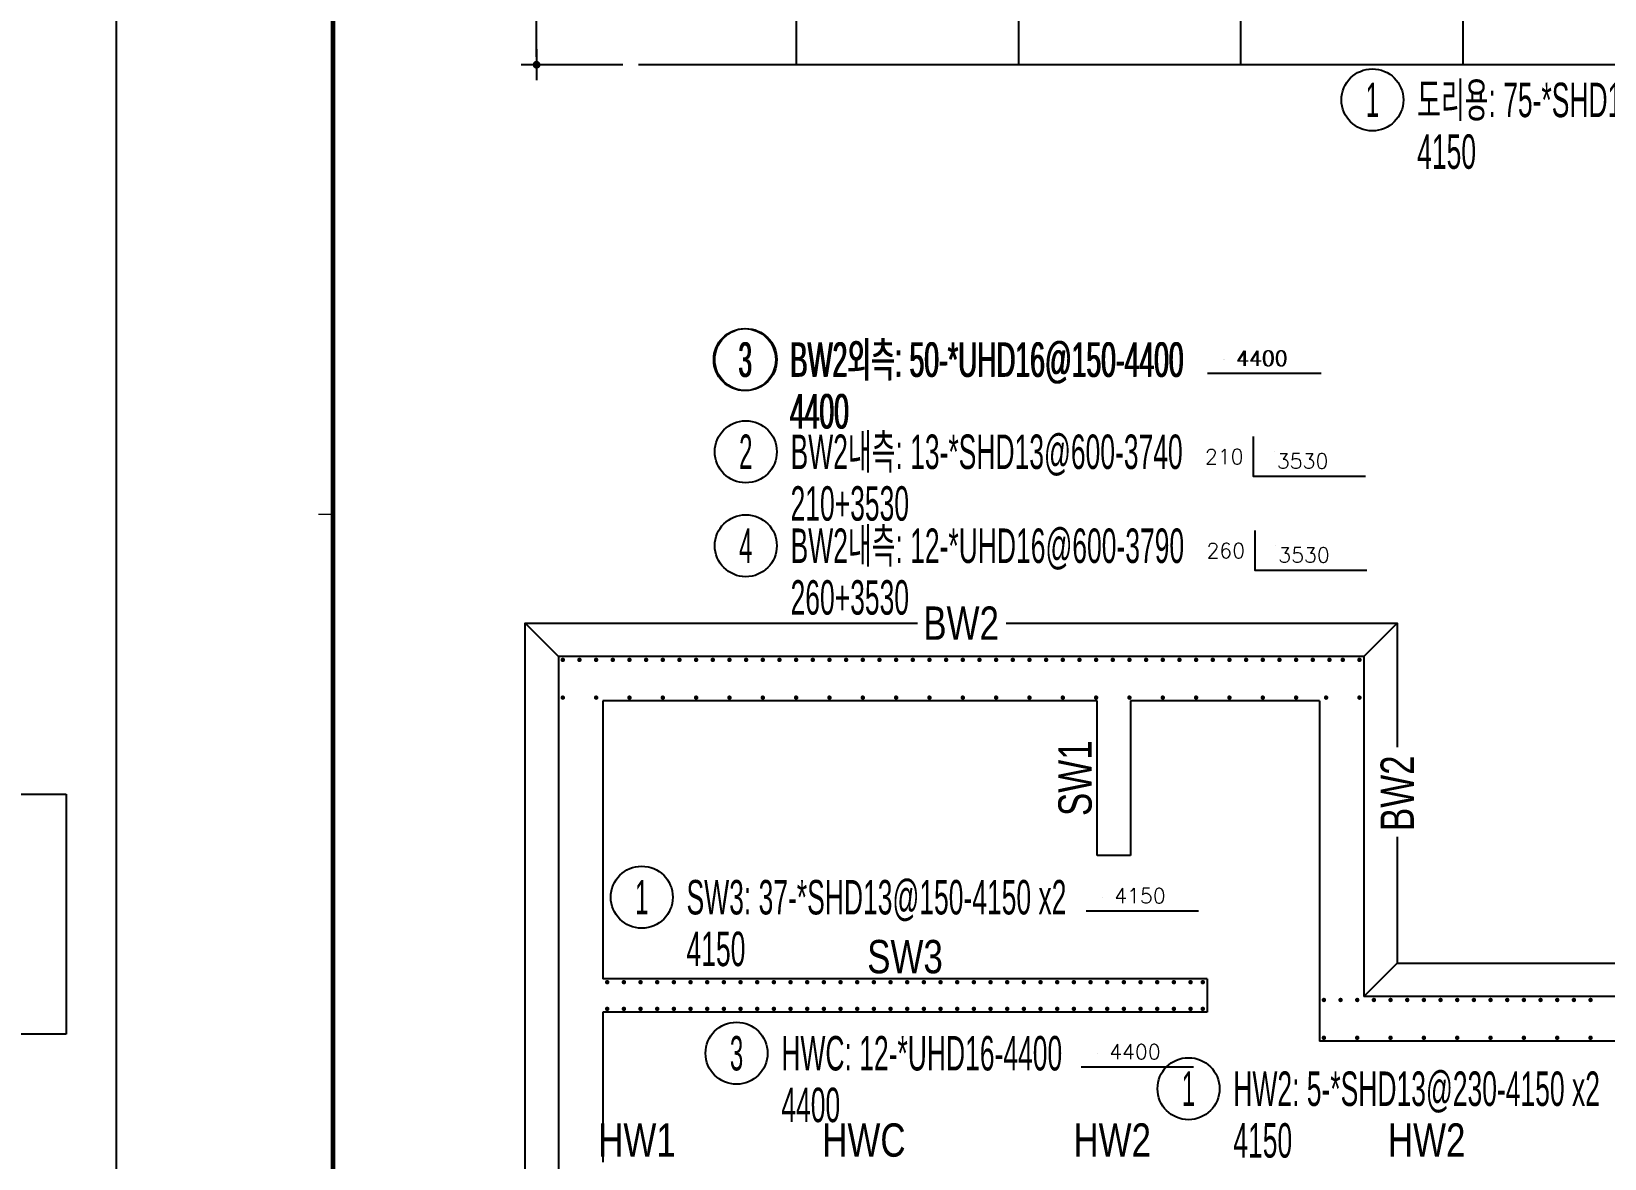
# Model space of a CAD drawing. Header units: millimetres. Extents: x 317501 to 2277231, y -321722 to 1186893.
# Drawn here: x 417655 to 431813, y -233319 to -223180 of the extents above; entities that cross this region are included whole.
import ezdxf
from ezdxf.enums import TextEntityAlignment as Align

# ---------------------------------------------------------------- set-up
doc = ezdxf.new("R2010")
doc.units = ezdxf.units.MM
doc.header["$LTSCALE"] = 57
doc.layers.get('Defpoints').update_dxf_attribs({"color": 145})
for name, color, linetype in [('00-DM', 7, 'Continuous'), ('COMM', 2, 'Continuous'), ('DIM', 7, 'Continuous'), ('LEADER', 7, 'Continuous'), ('NAME-W', 4, 'Continuous'), ('RP_TAG', 7, 'Continuous'), ('W1', 11, 'Continuous'), ('XREBAR', 1, 'Continuous'), ('XS-기초$0$기초연단', 3, 'Continuous'), ('XTAG', 7, 'Continuous')]:
    doc.layers.add(name, color=color, linetype=linetype)
doc.layers.add('FORM_고양장항A-1BL-S-성능$0$DEFPOINT', color=144, linetype='Continuous', plot=False)
doc.layers.add('벽부호', color=3, linetype='Continuous', lineweight=0)
doc.styles.add('APT-지하층평면$0$돋움', font='Dotum.ttf', dxfattribs={"width": 0.9, "bigfont": 'whgtxt.shx'})
doc.styles.add('RPWK1', font='arial.ttf', dxfattribs={"bigfont": 'whgtxt.shx'})
doc.styles.add('RPWK2', font='romans.shx', dxfattribs={"bigfont": 'whgtxt.shx'})
doc.styles.add('돋움', font='malgun.ttf')
doc.styles.add('돋음', font='Dotum.ttf')
doc.dimstyles.new('대치수-400', dxfattribs={"dimscale": 400, "dimtxt": 3, "dimasz": 1, "dimexe": 2, "dimexo": 2, "dimgap": 1, "dimtad": 1, "dimdec": 0, "dimdsep": 46, "dimtxsty": 'APT-지하층평면$0$돋움', "dimblk": 'APT-지하층평면$0$DOT', "dimcen": 0, "dimdle": 2, "dimclrd": 256, "dimclre": 256, "dimclrt": 3, "dimadec": 0, "dimazin": 2, "dimtfac": 1, "dimtdec": 0, "dimtix": 1, "dimtmove": 2, "dimatfit": 3, "dimldrblk": 'APT-지하층평면$0$DOT', "dimfxl": 0, "dimtvp": 1, "dimtolj": 1, "dimtzin": 0, "dimlwd": -1, "dimlwe": -1, "dimarcsym": 0})
picture_1 = doc.add_image_def('image1.jpg', size_in_pixel=(2126, 2126))

# ---------------------------------------------------------------- blocks, each defined once
blk = doc.blocks.new('FORM_고양장항A-1BL-S-성능')
at = {"layer": 'FORM_고양장항A-1BL-S-성능$0$DEFPOINT'}
blk.add_lwpolyline([(0, 594), (0, 0), (841, 0), (841, 594), (0, 594)], dxfattribs=at)
at = {"color": 7, "true_color": 0xffffff}
image = blk.add_image(picture_1, insert=(797.45, 194.73), size_in_units=(36, 36), dxfattribs=at)
image.dxf.flags = 7
blk = doc.blocks.new('dhs_sheet2e')
at = {"color": 7}
blk.add_line((2996.4, 29664.7), (2796.7, 29664.7), dxfattribs=at)
blk.add_lwpolyline([(84000, 0), (84000, 59329.4), (0, 59329.4), (0, 0)], close=True, dxfattribs=at)
at = {"color": 30, "const_width": 64.9}
blk.add_lwpolyline([(81003.6, 57331.7), (2996.4, 57331.7), (2996.4, 1997.6), (81003.6, 1997.6)], close=True, dxfattribs=at)
blk = doc.blocks.new('ASGARAE')
at = {"color": 255, "xscale": 0.75, "yscale": 0.75, "zscale": 0.75}
blk.add_blockref('dhs_sheet2e', (0, -44497), dxfattribs=at)
blk = doc.blocks.new('XDFHSDHSTHS')
at = {"layer": 'DIM', "color": 5}
for p, q in [((-21595, -5350), (-28845, -5350)), ((-28845, -5350), (-28845, -18825)), ((-21595, -5350), (-21595, -8410)), ((-23995, -5750), (-28445, -5750)), ((-28445, -5750), (-28445, -8250)), ((-23995, -7140), (-23995, -5750)), ((-21995, -5750), (-23695, -5750)), ((-23695, -5750), (-23695, -7140)), ((-21995, -5750), (-21995, -8810)), ((-23695, -7140), (-23995, -7140)), ((-23005, -8250), (-28445, -8250)), ((-23005, -8250), (-23005, -8550)), ((-9910, -8410), (-21595, -8410)), ((-23005, -8550), (-28445, -8550)), ((-28445, -8550), (-28445, -9900)), ((-9510, -8810), (-21995, -8810))]:
    blk.add_line(p, q, dxfattribs=at)
blk = doc.blocks.new('APT-지하층평면$0$DOT')
at = {"color": 0}
blk.add_line((-2, 0), (2, 0), dxfattribs=at)
at = {"color": 0, "linetype": 'ByBlock', "const_width": 0.5}
blk.add_lwpolyline([(-0.25, 0, 1), (0.25, 0, 1)], format="xyb", close=True, dxfattribs=at)
blk = doc.blocks.new('*D265')
at = {"layer": '00-DM', "transparency": 16777216}
for p, q in [((-819.4, 1900), (-1212.5, 1900)), ((-1142.5, 1195), (-1142.5, 1865)), ((-819.4, 1160), (-1212.5, 1160))]:
    blk.add_line(p, q, dxfattribs=at)
at = {"layer": 'Defpoints', "color": 0, "transparency": 16777216}
for p in [(-1142.5, 1900), (-749.4, 1900), (-749.4, 1160)]:
    blk.add_point(p, dxfattribs=at)
at = {"layer": '00-DM', "transparency": 16777216, "xscale": 35, "yscale": 35, "zscale": 35}
for p, rotation in [((-1142.5, 1900), 90), ((-1142.5, 1160), 270)]:
    blk.add_blockref('APT-지하층평면$0$DOT', p, dxfattribs=dict(at, rotation=rotation))
at = {"layer": '00-DM', "color": 3, "transparency": 16777216, "insert": (-1231.8, 1530), "char_height": 105, "attachment_point": 5, "rotation": 90, "style": '돋움'}
blk.add_mtext('\\A1;740', dxfattribs=at)
blk = doc.blocks.new('*D266')
at = {"layer": '00-DM', "transparency": 16777216}
for p, q in [((-1819.4, 1660), (-2212.5, 1660)), ((-2142.5, 1195), (-2142.5, 1625)), ((-1819.4, 1160), (-2212.5, 1160))]:
    blk.add_line(p, q, dxfattribs=at)
at = {"layer": 'Defpoints', "color": 0, "transparency": 16777216}
for p in [(-2142.5, 1660), (-1749.4, 1660), (-1749.4, 1160)]:
    blk.add_point(p, dxfattribs=at)
at = {"layer": '00-DM', "transparency": 16777216, "xscale": 35, "yscale": 35, "zscale": 35}
for p, rotation in [((-2142.5, 1660), 90), ((-2142.5, 1160), 270)]:
    blk.add_blockref('APT-지하층평면$0$DOT', p, dxfattribs=dict(at, rotation=rotation))
at = {"layer": '00-DM', "color": 3, "transparency": 16777216, "insert": (-2231.8, 1410), "char_height": 105, "attachment_point": 5, "rotation": 90, "style": '돋움'}
blk.add_mtext('\\A1;500', dxfattribs=at)
blk = doc.blocks.new('*D267')
at = {"layer": '00-DM', "transparency": 16777216}
for p, q in [((-2819.4, 1540), (-3212.5, 1540)), ((-3142.5, 1195), (-3142.5, 1505)), ((-2819.4, 1160), (-3212.5, 1160))]:
    blk.add_line(p, q, dxfattribs=at)
at = {"layer": 'Defpoints', "color": 0, "transparency": 16777216}
for p in [(-3142.5, 1540), (-2749.4, 1540), (-2749.4, 1160)]:
    blk.add_point(p, dxfattribs=at)
at = {"layer": '00-DM', "transparency": 16777216, "xscale": 35, "yscale": 35, "zscale": 35}
for p, rotation in [((-3142.5, 1540), 90), ((-3142.5, 1160), 270)]:
    blk.add_blockref('APT-지하층평면$0$DOT', p, dxfattribs=dict(at, rotation=rotation))
at = {"layer": '00-DM', "color": 3, "transparency": 16777216, "insert": (-3231.8, 1350), "char_height": 105, "attachment_point": 5, "rotation": 90, "style": '돋움'}
blk.add_mtext('\\A1;380', dxfattribs=at)
blk = doc.blocks.new('*D268')
at = {"layer": '00-DM', "transparency": 16777216}
for p, q in [((-3530.2, 1160), (-3989, 1160)), ((-3919, -2405), (-3919, 1125)), ((-3530.2, -2440), (-3989, -2440))]:
    blk.add_line(p, q, dxfattribs=at)
at = {"layer": 'Defpoints', "color": 0, "transparency": 16777216}
for p in [(-3919, 1160), (-3460.2, 1160), (-3460.2, -2440)]:
    blk.add_point(p, dxfattribs=at)
at = {"layer": '00-DM', "transparency": 16777216, "xscale": 35, "yscale": 35, "zscale": 35}
for p, rotation in [((-3919, 1160), 90), ((-3919, -2440), 270)]:
    blk.add_blockref('APT-지하층평면$0$DOT', p, dxfattribs=dict(at, rotation=rotation))
at = {"layer": '00-DM', "color": 3, "transparency": 16777216, "insert": (-4008.2, -640), "char_height": 105, "attachment_point": 5, "rotation": 90, "style": '돋움'}
blk.add_mtext('\\A1;3600', dxfattribs=at)
blk = doc.blocks.new('*D270')
at = {"layer": '00-DM', "transparency": 16777216}
for p, q in [((1180.6, 2570), (787.5, 2570)), ((857.5, 1195), (857.5, 2535)), ((1180.6, 1160), (787.5, 1160))]:
    blk.add_line(p, q, dxfattribs=at)
at = {"layer": 'Defpoints', "color": 0, "transparency": 16777216}
for p in [(857.5, 2570), (1250.6, 2570), (1250.6, 1160)]:
    blk.add_point(p, dxfattribs=at)
at = {"layer": '00-DM', "transparency": 16777216, "xscale": 35, "yscale": 35, "zscale": 35}
for p, rotation in [((857.5, 2570), 90), ((857.5, 1160), 270)]:
    blk.add_blockref('APT-지하층평면$0$DOT', p, dxfattribs=dict(at, rotation=rotation))
at = {"layer": '00-DM', "color": 3, "transparency": 16777216, "insert": (767.9, 1865), "char_height": 105, "attachment_point": 5, "rotation": 90, "style": '돋움'}
blk.add_mtext('\\A1;1410', dxfattribs=at)
blk = doc.blocks.new('*D269')
at = {"layer": '00-DM', "transparency": 16777216}
for p, q in [((180.6, 2230), (-212.5, 2230)), ((-142.5, 1195), (-142.5, 2195)), ((180.6, 1160), (-212.5, 1160))]:
    blk.add_line(p, q, dxfattribs=at)
at = {"layer": 'Defpoints', "color": 0, "transparency": 16777216}
for p in [(-142.5, 2230), (250.6, 2230), (250.6, 1160)]:
    blk.add_point(p, dxfattribs=at)
at = {"layer": '00-DM', "transparency": 16777216, "xscale": 35, "yscale": 35, "zscale": 35}
for p, rotation in [((-142.5, 2230), 90), ((-142.5, 1160), 270)]:
    blk.add_blockref('APT-지하층평면$0$DOT', p, dxfattribs=dict(at, rotation=rotation))
at = {"layer": '00-DM', "color": 3, "transparency": 16777216, "insert": (-232.1, 1695), "char_height": 105, "attachment_point": 5, "rotation": 90, "style": '돋움'}
blk.add_mtext('\\A1;1070', dxfattribs=at)
blk = doc.blocks.new('*U1511', base_point=(427791.0934, -232690.7498))
at = {"layer": 'RP_TAG', "color": 0, "linetype": 'Continuous', "ltscale": 100}
blk.add_circle((428069.0934, -232690.7498), 279, dxfattribs=at)
at = {"layer": 'RP_TAG', "color": 0, "linetype": 'Continuous', "ltscale": 100, "style": 'RPWK1', "width": 0.5}
blk.add_text('1', height=310, dxfattribs=at).set_placement((428069.0934, -232690.7498), align=Align.MIDDLE_CENTER)
at = {"layer": 'RP_TAG', "color": 0, "linetype": 'Continuous', "ltscale": 100, "style": 'RPWK1', "width": 0.55}
for s, p in [('HW2: 5-*SHD13@230-4150 x2', (428472.0934, -232690.7498)), ('4150', (428472.0934, -233155.7498))]:
    blk.add_text(s, height=310, dxfattribs=at).set_placement(p, align=Align.MIDDLE_LEFT)
blk = doc.blocks.new('*U1513', base_point=(422870.1397, -230968.0393))
at = {"layer": 'RP_TAG', "color": 0, "linetype": 'Continuous', "ltscale": 100}
blk.add_circle((423148.1397, -230968.0393), 279, dxfattribs=at)
at = {"layer": 'RP_TAG', "color": 0, "linetype": 'Continuous', "ltscale": 100, "style": 'RPWK1', "width": 0.5}
blk.add_text('1', height=310, dxfattribs=at).set_placement((423148.1397, -230968.0393), align=Align.MIDDLE_CENTER)
at = {"layer": 'RP_TAG', "color": 0, "linetype": 'Continuous', "ltscale": 100, "style": 'RPWK1', "width": 0.55}
for s, p in [('SW3: 37-*SHD13@150-4150 x2', (423551.1397, -230968.0393)), ('4150', (423551.1397, -231433.0393))]:
    blk.add_text(s, height=310, dxfattribs=at).set_placement(p, align=Align.MIDDLE_LEFT)
blk = doc.blocks.new('*U1537', base_point=(429445.992, -223795.2755))
at = {"layer": 'RP_TAG', "color": 0, "linetype": 'Continuous', "ltscale": 100}
blk.add_circle((429723.992, -223795.2755), 279, dxfattribs=at)
at = {"layer": 'RP_TAG', "color": 0, "linetype": 'Continuous', "ltscale": 100, "style": 'RPWK1', "width": 0.5}
blk.add_text('1', height=310, dxfattribs=at).set_placement((429723.992, -223795.2755), align=Align.MIDDLE_CENTER)
at = {"layer": 'RP_TAG', "color": 0, "linetype": 'Continuous', "ltscale": 100, "style": 'RPWK1', "width": 0.55}
for s, p in [('도리용: 75-*SHD13-4150', (430126.992, -223795.2755)), ('4150', (430126.992, -224260.2755))]:
    blk.add_text(s, height=310, dxfattribs=at).set_placement(p, align=Align.MIDDLE_LEFT)
blk = doc.blocks.new('*U1546', base_point=(423723.2468, -232371.4759))
at = {"layer": 'RP_TAG', "color": 0, "linetype": 'Continuous', "ltscale": 100}
blk.add_circle((424001.2468, -232371.4759), 279, dxfattribs=at)
at = {"layer": 'RP_TAG', "color": 0, "linetype": 'Continuous', "ltscale": 100, "style": 'RPWK1', "width": 0.5}
blk.add_text('3', height=310, dxfattribs=at).set_placement((424001.2468, -232371.4759), align=Align.MIDDLE_CENTER)
at = {"layer": 'RP_TAG', "color": 0, "linetype": 'Continuous', "ltscale": 100, "style": 'RPWK1', "width": 0.55}
for s, p in [('HWC: 12-*UHD16-4400', (424404.2468, -232371.4759)), ('4400', (424404.2468, -232836.4759))]:
    blk.add_text(s, height=310, dxfattribs=at).set_placement(p, align=Align.MIDDLE_LEFT)
blk = doc.blocks.new('*U1557', base_point=(423806.2887, -226131.4592))
at = {"layer": 'RP_TAG', "color": 0, "linetype": 'Continuous', "ltscale": 100}
blk.add_circle((424084.2887, -226131.4592), 279, dxfattribs=at)
at = {"layer": 'RP_TAG', "color": 0, "linetype": 'Continuous', "ltscale": 100, "style": 'RPWK1', "width": 0.55}
for s, p in [('BW2외측: 50-*UHD16@150-4400', (424487.2887, -226131.4592)), ('4400', (424487.2887, -226596.4592))]:
    blk.add_text(s, height=310, dxfattribs=at).set_placement(p, align=Align.MIDDLE_LEFT)
at = {"layer": 'RP_TAG', "color": 0, "linetype": 'Continuous', "ltscale": 100, "style": 'RPWK1', "width": 0.5}
blk.add_text('3', height=310, dxfattribs=at).set_placement((424084.2887, -226131.4592), align=Align.MIDDLE_CENTER)
blk = doc.blocks.new('*U1559', base_point=(423796.4099, -226131.6692))
at = {"layer": 'RP_TAG', "color": 0, "linetype": 'Continuous', "ltscale": 100}
blk.add_circle((424074.4099, -226131.6692), 279, dxfattribs=at)
at = {"layer": 'RP_TAG', "color": 0, "linetype": 'Continuous', "ltscale": 100, "style": 'RPWK1', "width": 0.55}
for s, p in [('BW2외측: 50-*UHD16@150-4400', (424477.4099, -226131.6692)), ('4400', (424477.4099, -226596.6692))]:
    blk.add_text(s, height=310, dxfattribs=at).set_placement(p, align=Align.MIDDLE_LEFT)
at = {"layer": 'RP_TAG', "color": 0, "linetype": 'Continuous', "ltscale": 100, "style": 'RPWK1', "width": 0.5}
blk.add_text('3', height=310, dxfattribs=at).set_placement((424074.4099, -226131.6692), align=Align.MIDDLE_CENTER)
blk = doc.blocks.new('*U1572', base_point=(423806.2887, -227805.9365))
at = {"layer": 'RP_TAG', "color": 0, "linetype": 'Continuous', "ltscale": 100}
blk.add_circle((424084.2887, -227805.9365), 279, dxfattribs=at)
at = {"layer": 'RP_TAG', "color": 0, "linetype": 'Continuous', "ltscale": 100, "style": 'RPWK1', "width": 0.5}
blk.add_text('4', height=310, dxfattribs=at).set_placement((424084.2887, -227805.9365), align=Align.MIDDLE_CENTER)
at = {"layer": 'RP_TAG', "color": 0, "linetype": 'Continuous', "ltscale": 100, "style": 'RPWK1', "width": 0.55}
for s, p in [('BW2내측: 12-*UHD16@600-3790', (424487.2887, -227805.9365)), ('260+3530', (424487.2887, -228270.9365))]:
    blk.add_text(s, height=310, dxfattribs=at).set_placement(p, align=Align.MIDDLE_LEFT)
blk = doc.blocks.new('*U1575', base_point=(423806.2887, -226960.6336))
at = {"layer": 'RP_TAG', "color": 0, "linetype": 'Continuous', "ltscale": 100}
blk.add_circle((424084.2887, -226960.6336), 279, dxfattribs=at)
at = {"layer": 'RP_TAG', "color": 0, "linetype": 'Continuous', "ltscale": 100, "style": 'RPWK1', "width": 0.5}
blk.add_text('2', height=310, dxfattribs=at).set_placement((424084.2887, -226960.6336), align=Align.MIDDLE_CENTER)
at = {"layer": 'RP_TAG', "color": 0, "linetype": 'Continuous', "ltscale": 100, "style": 'RPWK1', "width": 0.55}
for s, p in [('BW2내측: 13-*SHD13@600-3740', (424487.2887, -226960.6336)), ('210+3530', (424487.2887, -227425.6336))]:
    blk.add_text(s, height=310, dxfattribs=at).set_placement(p, align=Align.MIDDLE_LEFT)
blk = doc.blocks.new('adabtbst')
at = {"layer": 'COMM', "color": 6}
for points in [[(1250.6, -2440), (1250.6, 2570)], [(250.6, -2440), (250.6, 2230)], [(-749.4, -2440), (-749.4, 1900)], [(-1749.4, -2440), (-1749.4, 1660)], [(-2749.4, -2440), (-2749.4, 1540)]]:
    blk.add_lwpolyline(points, dxfattribs=at)
at = {"layer": 'W1', "color": 5}
for p, q in [((1532.4, 1160), (-3460.2, 1160)), ((1532.4, -2440), (-3460.2, -2440))]:
    blk.add_line(p, q, dxfattribs=at)
at = {"layer": 'NAME-W', "style": '돋음'}
for s, p in [('D22', (1244.2, 2858)), ('D19', (244.2, 2518)), ('D10', (-2790.1, 2188)), ('D13', (-1783.9, 2188)), ('D16', (-755.8, 2188))]:
    blk.add_text(s, height=150, dxfattribs=at).set_placement(p, align=Align.MIDDLE)
for s, p in [('4050', (-2659, 687.7)), ('4150', (-1666.8, 673.8)), ('4400', (-671.4, 686.9)), ('4700', (328.6, 686.9)), ('5050', (1328.6, 686.9))]:
    blk.add_text(s, height=100, rotation=90, dxfattribs=at).set_placement(p, align=Align.MIDDLE)
at = {"layer": '00-DM'}
for base, p1, p2, picture, middle in [((857.5, 2570), (1250.6, 1160), (1250.6, 2570), '*D270', (767.9, 1865)), ((-142.5, 2230), (250.6, 1160), (250.6, 2230), '*D269', (-232.1, 1695)), ((-1142.5, 1900), (-749.4, 1160), (-749.4, 1900), '*D265', (-1231.8, 1530)), ((-2142.5, 1660), (-1749.4, 1160), (-1749.4, 1660), '*D266', (-2231.8, 1410)), ((-3142.5, 1540), (-2749.4, 1160), (-2749.4, 1540), '*D267', (-3231.8, 1350)), ((-3919, 1160), (-3460.2, -2440), (-3460.2, 1160), '*D268', (-4008.2, -640))]:
    dim = blk.add_linear_dim(base=base, p1=p1, p2=p2, angle=90, dimstyle='대치수-400', override={"dimscale": 35, "dimtxsty": '돋움', "dimtmove": 0}, dxfattribs=at)
    dim.commit()
    dim.dimension.update_dxf_attribs({"geometry": picture, "text_midpoint": middle})

msp = doc.modelspace()

# ---------------------------------------------------------------- linework, layer by layer
at = {"layer": 'LEADER'}
for p, q in [((422097.4, -228502.5), (422397.4, -228802.5)), ((429947.4, -228502.5), (429647.4, -228802.5)), ((429947.4, -231562.5), (429647.4, -231862.5))]:
    msp.add_line(p, q, dxfattribs=at)
for points in [[(422097.4, -235060.6), (422097.4, -228502.5), (425628.9, -228502.5)], [(426426.8, -228502.5), (429947.4, -228502.5), (429947.4, -229618.6)], [(429947.4, -230425), (429947.4, -231562.5), (435096, -231562.5)]]:
    msp.add_lwpolyline(points, dxfattribs=at)
at = {"layer": 'RP_TAG', "color": 250, "linetype": 'Continuous', "ltscale": 100}
for p, q in [((428387, -226131.7), (428387, -226131.7)), ((428396.8, -226131.5), (428396.9, -226131.5)), ((428839.4, -226960.6), (428839.4, -226960.6)), ((428852.5, -227805.9), (428852.6, -227805.9)), ((427294.5, -230968), (427294.5, -230968)), ((427249.3, -232371.5), (427249.3, -232371.5))]:
    msp.add_line(p, q, dxfattribs=at)
at = {"layer": 'RP_TAG', "color": 1, "linetype": 'Continuous', "ltscale": 100}
for points in [[(428241.3, -226254.3), (429251.6, -226254.3)], [(428251.1, -226254), (429261.4, -226254)], [(428652, -226823.2), (428652, -227181), (429662.1, -227181)], [(428665.2, -227668.5), (428665.2, -228026.3), (429675.3, -228026.3)], [(427148.8, -231090.6), (428159.1, -231090.6)], [(427103.6, -232494.1), (428113.9, -232494.1)]]:
    msp.add_lwpolyline(points, dxfattribs=at)
at = {"layer": 'XREBAR', "color": 171, "linetype": 'Continuous', "ltscale": 4.34584e-311, "const_width": 20}
for points in [[(422427.4, -228832.5, -1), (422447.4, -228832.5, -1), (422427.4, -228832.5)], [(422577.4, -228832.5, -1), (422597.4, -228832.5, -1), (422577.4, -228832.5)], [(422727.4, -228832.5, -1), (422747.4, -228832.5, -1), (422727.4, -228832.5)], [(422877.4, -228832.5, -1), (422897.4, -228832.5, -1), (422877.4, -228832.5)], [(423027.4, -228832.5, -1), (423047.4, -228832.5, -1), (423027.4, -228832.5)], [(423177.4, -228832.5, -1), (423197.4, -228832.5, -1), (423177.4, -228832.5)], [(423327.4, -228832.5, -1), (423347.4, -228832.5, -1), (423327.4, -228832.5)], [(423477.4, -228832.5, -1), (423497.4, -228832.5, -1), (423477.4, -228832.5)], [(423627.4, -228832.5, -1), (423647.4, -228832.5, -1), (423627.4, -228832.5)], [(423777.4, -228832.5, -1), (423797.4, -228832.5, -1), (423777.4, -228832.5)], [(423927.4, -228832.5, -1), (423947.4, -228832.5, -1), (423927.4, -228832.5)], [(424077.4, -228832.5, -1), (424097.4, -228832.5, -1), (424077.4, -228832.5)], [(424227.4, -228832.5, -1), (424247.4, -228832.5, -1), (424227.4, -228832.5)], [(424377.4, -228832.5, -1), (424397.4, -228832.5, -1), (424377.4, -228832.5)], [(424527.4, -228832.5, -1), (424547.4, -228832.5, -1), (424527.4, -228832.5)], [(424677.4, -228832.5, -1), (424697.4, -228832.5, -1), (424677.4, -228832.5)], [(424827.4, -228832.5, -1), (424847.4, -228832.5, -1), (424827.4, -228832.5)], [(424977.4, -228832.5, -1), (424997.4, -228832.5, -1), (424977.4, -228832.5)], [(425127.4, -228832.5, -1), (425147.4, -228832.5, -1), (425127.4, -228832.5)], [(425277.4, -228832.5, -1), (425297.4, -228832.5, -1), (425277.4, -228832.5)], [(425427.4, -228832.5, -1), (425447.4, -228832.5, -1), (425427.4, -228832.5)], [(425577.4, -228832.5, -1), (425597.4, -228832.5, -1), (425577.4, -228832.5)], [(425727.4, -228832.5, -1), (425747.4, -228832.5, -1), (425727.4, -228832.5)], [(425877.4, -228832.5, -1), (425897.4, -228832.5, -1), (425877.4, -228832.5)], [(426027.4, -228832.5, -1), (426047.4, -228832.5, -1), (426027.4, -228832.5)], [(426177.4, -228832.5, -1), (426197.4, -228832.5, -1), (426177.4, -228832.5)], [(426327.4, -228832.5, -1), (426347.4, -228832.5, -1), (426327.4, -228832.5)], [(426477.4, -228832.5, -1), (426497.4, -228832.5, -1), (426477.4, -228832.5)], [(426627.4, -228832.5, -1), (426647.4, -228832.5, -1), (426627.4, -228832.5)], [(426777.4, -228832.5, -1), (426797.4, -228832.5, -1), (426777.4, -228832.5)], [(426927.4, -228832.5, -1), (426947.4, -228832.5, -1), (426927.4, -228832.5)], [(427077.4, -228832.5, -1), (427097.4, -228832.5, -1), (427077.4, -228832.5)], [(427227.4, -228832.5, -1), (427247.4, -228832.5, -1), (427227.4, -228832.5)], [(427377.4, -228832.5, -1), (427397.4, -228832.5, -1), (427377.4, -228832.5)], [(427527.4, -228832.5, -1), (427547.4, -228832.5, -1), (427527.4, -228832.5)], [(427677.4, -228832.5, -1), (427697.4, -228832.5, -1), (427677.4, -228832.5)], [(427827.4, -228832.5, -1), (427847.4, -228832.5, -1), (427827.4, -228832.5)], [(427977.4, -228832.5, -1), (427997.4, -228832.5, -1), (427977.4, -228832.5)], [(428127.4, -228832.5, -1), (428147.4, -228832.5, -1), (428127.4, -228832.5)], [(428277.4, -228832.5, -1), (428297.4, -228832.5, -1), (428277.4, -228832.5)], [(428427.4, -228832.5, -1), (428447.4, -228832.5, -1), (428427.4, -228832.5)], [(428577.4, -228832.5, -1), (428597.4, -228832.5, -1), (428577.4, -228832.5)], [(428727.4, -228832.5, -1), (428747.4, -228832.5, -1), (428727.4, -228832.5)], [(428877.4, -228832.5, -1), (428897.4, -228832.5, -1), (428877.4, -228832.5)], [(429027.4, -228832.5, -1), (429047.4, -228832.5, -1), (429027.4, -228832.5)], [(429177.4, -228832.5, -1), (429197.4, -228832.5, -1), (429177.4, -228832.5)], [(429327.4, -228832.5, -1), (429347.4, -228832.5, -1), (429327.4, -228832.5)], [(429447.4, -228832.5, -1), (429467.4, -228832.5, -1), (429447.4, -228832.5)], [(429597.4, -228832.5, -1), (429617.4, -228832.5, -1), (429597.4, -228832.5)], [(422727.4, -229172.5, -1), (422747.4, -229172.5, -1), (422727.4, -229172.5)], [(423327.4, -229172.5, -1), (423347.4, -229172.5, -1), (423327.4, -229172.5)], [(423927.4, -229172.5, -1), (423947.4, -229172.5, -1), (423927.4, -229172.5)], [(424527.4, -229172.5, -1), (424547.4, -229172.5, -1), (424527.4, -229172.5)], [(425127.4, -229172.5, -1), (425147.4, -229172.5, -1), (425127.4, -229172.5)], [(425727.4, -229172.5, -1), (425747.4, -229172.5, -1), (425727.4, -229172.5)], [(426327.4, -229172.5, -1), (426347.4, -229172.5, -1), (426327.4, -229172.5)], [(426927.4, -229172.5, -1), (426947.4, -229172.5, -1), (426927.4, -229172.5)], [(427527.4, -229172.5, -1), (427547.4, -229172.5, -1), (427527.4, -229172.5)], [(428127.4, -229172.5, -1), (428147.4, -229172.5, -1), (428127.4, -229172.5)], [(428727.4, -229172.5, -1), (428747.4, -229172.5, -1), (428727.4, -229172.5)], [(429297.4, -229172.5, -1), (429317.4, -229172.5, -1), (429297.4, -229172.5)]]:
    msp.add_lwpolyline(points, format="xyb", dxfattribs=at)
at = {"layer": 'XREBAR', "color": 11, "linetype": 'Continuous', "ltscale": 4.34584e-311, "const_width": 20}
for points in [[(422427.4, -229172.5, -1), (422447.4, -229172.5, -1), (422427.4, -229172.5)], [(423027.4, -229172.5, -1), (423047.4, -229172.5, -1), (423027.4, -229172.5)], [(423627.4, -229172.5, -1), (423647.4, -229172.5, -1), (423627.4, -229172.5)], [(424227.4, -229172.5, -1), (424247.4, -229172.5, -1), (424227.4, -229172.5)], [(424827.4, -229172.5, -1), (424847.4, -229172.5, -1), (424827.4, -229172.5)], [(425427.4, -229172.5, -1), (425447.4, -229172.5, -1), (425427.4, -229172.5)], [(426027.4, -229172.5, -1), (426047.4, -229172.5, -1), (426027.4, -229172.5)], [(426627.4, -229172.5, -1), (426647.4, -229172.5, -1), (426627.4, -229172.5)], [(427227.4, -229172.5, -1), (427247.4, -229172.5, -1), (427227.4, -229172.5)], [(427827.4, -229172.5, -1), (427847.4, -229172.5, -1), (427827.4, -229172.5)], [(428427.4, -229172.5, -1), (428447.4, -229172.5, -1), (428427.4, -229172.5)], [(429027.4, -229172.5, -1), (429047.4, -229172.5, -1), (429027.4, -229172.5)], [(429597.4, -229172.5, -1), (429617.4, -229172.5, -1), (429597.4, -229172.5)]]:
    msp.add_lwpolyline(points, format="xyb", dxfattribs=at)
at = {"layer": 'XREBAR', "color": 11, "linetype": 'Continuous', "ltscale": 2.33129e-317, "const_width": 20}
for points in [[(422827.4, -231732.5, -1), (422847.4, -231732.5, -1), (422827.4, -231732.5)], [(422977.4, -231732.5, -1), (422997.4, -231732.5, -1), (422977.4, -231732.5)], [(423127.4, -231732.5, -1), (423147.4, -231732.5, -1), (423127.4, -231732.5)], [(423277.4, -231732.5, -1), (423297.4, -231732.5, -1), (423277.4, -231732.5)], [(423427.4, -231732.5, -1), (423447.4, -231732.5, -1), (423427.4, -231732.5)], [(423577.4, -231732.5, -1), (423597.4, -231732.5, -1), (423577.4, -231732.5)], [(423727.4, -231732.5, -1), (423747.4, -231732.5, -1), (423727.4, -231732.5)], [(423877.4, -231732.5, -1), (423897.4, -231732.5, -1), (423877.4, -231732.5)], [(424027.4, -231732.5, -1), (424047.4, -231732.5, -1), (424027.4, -231732.5)], [(424177.4, -231732.5, -1), (424197.4, -231732.5, -1), (424177.4, -231732.5)], [(424327.4, -231732.5, -1), (424347.4, -231732.5, -1), (424327.4, -231732.5)], [(424477.4, -231732.5, -1), (424497.4, -231732.5, -1), (424477.4, -231732.5)], [(424627.4, -231732.5, -1), (424647.4, -231732.5, -1), (424627.4, -231732.5)], [(424777.4, -231732.5, -1), (424797.4, -231732.5, -1), (424777.4, -231732.5)], [(424927.4, -231732.5, -1), (424947.4, -231732.5, -1), (424927.4, -231732.5)], [(425077.4, -231732.5, -1), (425097.4, -231732.5, -1), (425077.4, -231732.5)], [(425227.4, -231732.5, -1), (425247.4, -231732.5, -1), (425227.4, -231732.5)], [(425377.4, -231732.5, -1), (425397.4, -231732.5, -1), (425377.4, -231732.5)], [(425527.4, -231732.5, -1), (425547.4, -231732.5, -1), (425527.4, -231732.5)], [(425677.4, -231732.5, -1), (425697.4, -231732.5, -1), (425677.4, -231732.5)], [(425827.4, -231732.5, -1), (425847.4, -231732.5, -1), (425827.4, -231732.5)], [(425977.4, -231732.5, -1), (425997.4, -231732.5, -1), (425977.4, -231732.5)], [(426127.4, -231732.5, -1), (426147.4, -231732.5, -1), (426127.4, -231732.5)], [(426277.4, -231732.5, -1), (426297.4, -231732.5, -1), (426277.4, -231732.5)], [(426427.4, -231732.5, -1), (426447.4, -231732.5, -1), (426427.4, -231732.5)], [(426577.4, -231732.5, -1), (426597.4, -231732.5, -1), (426577.4, -231732.5)], [(426727.4, -231732.5, -1), (426747.4, -231732.5, -1), (426727.4, -231732.5)], [(426877.4, -231732.5, -1), (426897.4, -231732.5, -1), (426877.4, -231732.5)], [(427027.4, -231732.5, -1), (427047.4, -231732.5, -1), (427027.4, -231732.5)], [(427177.4, -231732.5, -1), (427197.4, -231732.5, -1), (427177.4, -231732.5)], [(427327.4, -231732.5, -1), (427347.4, -231732.5, -1), (427327.4, -231732.5)], [(427477.4, -231732.5, -1), (427497.4, -231732.5, -1), (427477.4, -231732.5)], [(427627.4, -231732.5, -1), (427647.4, -231732.5, -1), (427627.4, -231732.5)], [(427777.4, -231732.5, -1), (427797.4, -231732.5, -1), (427777.4, -231732.5)], [(427927.4, -231732.5, -1), (427947.4, -231732.5, -1), (427927.4, -231732.5)], [(428077.4, -231732.5, -1), (428097.4, -231732.5, -1), (428077.4, -231732.5)], [(428187.4, -231732.5, -1), (428207.4, -231732.5, -1), (428187.4, -231732.5)], [(422827.4, -231972.5, -1), (422847.4, -231972.5, -1), (422827.4, -231972.5)], [(422977.4, -231972.5, -1), (422997.4, -231972.5, -1), (422977.4, -231972.5)], [(423127.4, -231972.5, -1), (423147.4, -231972.5, -1), (423127.4, -231972.5)], [(423277.4, -231972.5, -1), (423297.4, -231972.5, -1), (423277.4, -231972.5)], [(423427.4, -231972.5, -1), (423447.4, -231972.5, -1), (423427.4, -231972.5)], [(423577.4, -231972.5, -1), (423597.4, -231972.5, -1), (423577.4, -231972.5)], [(423727.4, -231972.5, -1), (423747.4, -231972.5, -1), (423727.4, -231972.5)], [(423877.4, -231972.5, -1), (423897.4, -231972.5, -1), (423877.4, -231972.5)], [(424027.4, -231972.5, -1), (424047.4, -231972.5, -1), (424027.4, -231972.5)], [(424177.4, -231972.5, -1), (424197.4, -231972.5, -1), (424177.4, -231972.5)], [(424327.4, -231972.5, -1), (424347.4, -231972.5, -1), (424327.4, -231972.5)], [(424477.4, -231972.5, -1), (424497.4, -231972.5, -1), (424477.4, -231972.5)], [(424627.4, -231972.5, -1), (424647.4, -231972.5, -1), (424627.4, -231972.5)], [(424777.4, -231972.5, -1), (424797.4, -231972.5, -1), (424777.4, -231972.5)], [(424927.4, -231972.5, -1), (424947.4, -231972.5, -1), (424927.4, -231972.5)], [(425077.4, -231972.5, -1), (425097.4, -231972.5, -1), (425077.4, -231972.5)], [(425227.4, -231972.5, -1), (425247.4, -231972.5, -1), (425227.4, -231972.5)], [(425377.4, -231972.5, -1), (425397.4, -231972.5, -1), (425377.4, -231972.5)], [(425527.4, -231972.5, -1), (425547.4, -231972.5, -1), (425527.4, -231972.5)], [(425677.4, -231972.5, -1), (425697.4, -231972.5, -1), (425677.4, -231972.5)], [(425827.4, -231972.5, -1), (425847.4, -231972.5, -1), (425827.4, -231972.5)], [(425977.4, -231972.5, -1), (425997.4, -231972.5, -1), (425977.4, -231972.5)], [(426127.4, -231972.5, -1), (426147.4, -231972.5, -1), (426127.4, -231972.5)], [(426277.4, -231972.5, -1), (426297.4, -231972.5, -1), (426277.4, -231972.5)], [(426427.4, -231972.5, -1), (426447.4, -231972.5, -1), (426427.4, -231972.5)], [(426577.4, -231972.5, -1), (426597.4, -231972.5, -1), (426577.4, -231972.5)], [(426727.4, -231972.5, -1), (426747.4, -231972.5, -1), (426727.4, -231972.5)], [(426877.4, -231972.5, -1), (426897.4, -231972.5, -1), (426877.4, -231972.5)], [(427027.4, -231972.5, -1), (427047.4, -231972.5, -1), (427027.4, -231972.5)], [(427177.4, -231972.5, -1), (427197.4, -231972.5, -1), (427177.4, -231972.5)], [(427327.4, -231972.5, -1), (427347.4, -231972.5, -1), (427327.4, -231972.5)], [(427477.4, -231972.5, -1), (427497.4, -231972.5, -1), (427477.4, -231972.5)], [(427627.4, -231972.5, -1), (427647.4, -231972.5, -1), (427627.4, -231972.5)], [(427777.4, -231972.5, -1), (427797.4, -231972.5, -1), (427777.4, -231972.5)], [(427927.4, -231972.5, -1), (427947.4, -231972.5, -1), (427927.4, -231972.5)], [(428077.4, -231972.5, -1), (428097.4, -231972.5, -1), (428077.4, -231972.5)], [(428187.4, -231972.5, -1), (428207.4, -231972.5, -1), (428187.4, -231972.5)]]:
    msp.add_lwpolyline(points, format="xyb", dxfattribs=at)
at = {"layer": 'XREBAR', "color": 171, "linetype": 'Continuous', "ltscale": 2.33129e-317, "const_width": 20}
for points in [[(429277.4, -231892.5, -1), (429297.4, -231892.5, -1), (429277.4, -231892.5)], [(429427.4, -231892.5, -1), (429447.4, -231892.5, -1), (429427.4, -231892.5)], [(429577.4, -231892.5, -1), (429597.4, -231892.5, -1), (429577.4, -231892.5)], [(429727.4, -231892.5, -1), (429747.4, -231892.5, -1), (429727.4, -231892.5)], [(429877.4, -231892.5, -1), (429897.4, -231892.5, -1), (429877.4, -231892.5)], [(430027.4, -231892.5, -1), (430047.4, -231892.5, -1), (430027.4, -231892.5)], [(430177.4, -231892.5, -1), (430197.4, -231892.5, -1), (430177.4, -231892.5)], [(430327.4, -231892.5, -1), (430347.4, -231892.5, -1), (430327.4, -231892.5)], [(430477.4, -231892.5, -1), (430497.4, -231892.5, -1), (430477.4, -231892.5)], [(430627.4, -231892.5, -1), (430647.4, -231892.5, -1), (430627.4, -231892.5)], [(430777.4, -231892.5, -1), (430797.4, -231892.5, -1), (430777.4, -231892.5)], [(430927.4, -231892.5, -1), (430947.4, -231892.5, -1), (430927.4, -231892.5)], [(431077.4, -231892.5, -1), (431097.4, -231892.5, -1), (431077.4, -231892.5)], [(431227.4, -231892.5, -1), (431247.4, -231892.5, -1), (431227.4, -231892.5)], [(431377.4, -231892.5, -1), (431397.4, -231892.5, -1), (431377.4, -231892.5)], [(431527.4, -231892.5, -1), (431547.4, -231892.5, -1), (431527.4, -231892.5)], [(431677.4, -231892.5, -1), (431697.4, -231892.5, -1), (431677.4, -231892.5)], [(429277.4, -232232.5, -1), (429297.4, -232232.5, -1), (429277.4, -232232.5)], [(429577.4, -232232.5, -1), (429597.4, -232232.5, -1), (429577.4, -232232.5)], [(429877.4, -232232.5, -1), (429897.4, -232232.5, -1), (429877.4, -232232.5)], [(430177.4, -232232.5, -1), (430197.4, -232232.5, -1), (430177.4, -232232.5)], [(430477.4, -232232.5, -1), (430497.4, -232232.5, -1), (430477.4, -232232.5)], [(430777.4, -232232.5, -1), (430797.4, -232232.5, -1), (430777.4, -232232.5)], [(431077.4, -232232.5, -1), (431097.4, -232232.5, -1), (431077.4, -232232.5)], [(431377.4, -232232.5, -1), (431397.4, -232232.5, -1), (431377.4, -232232.5)], [(431677.4, -232232.5, -1), (431697.4, -232232.5, -1), (431677.4, -232232.5)]]:
    msp.add_lwpolyline(points, format="xyb", dxfattribs=at)

# ---------------------------------------------------------------- block references
at = {"xscale": 60, "yscale": 60, "zscale": 60}
msp.add_blockref('FORM_고양장항A-1BL-S-성능', (367960.9, -243884.1), dxfattribs=at)
at = {"layer": 'RP_TAG', "color": 11, "linetype": 'Continuous', "ltscale": 1.86612e-317}
for name, p in [('*U1537', (429446, -223795.3)), ('*U1575', (423806.3, -226960.6)), ('*U1513', (422870.1, -230968)), ('*U1511', (427791.1, -232690.7))]:
    msp.add_blockref(name, p, dxfattribs=at)
at = {"layer": 'RP_TAG', "color": 171, "linetype": 'Continuous', "ltscale": 1.86612e-317}
for name, p in [('*U1559', (423796.4, -226131.7)), ('*U1557', (423806.3, -226131.5)), ('*U1572', (423806.3, -227805.9)), ('*U1546', (423723.2, -232371.5))]:
    msp.add_blockref(name, p, dxfattribs=at)
at = {"layer": 'XS-기초$0$기초연단', "xscale": 2, "yscale": 2, "zscale": 2}
msp.add_blockref('adabtbst', (430039.4, -218599.1), dxfattribs=at)
at = {"layer": 'XTAG', "color": 4}
msp.add_blockref('XDFHSDHSTHS', (451242.4, -223452.5), dxfattribs=at)
at = {"layer": '벽부호', "color": 4, "xscale": 0.8666666632494344, "yscale": 0.8666666632494344, "zscale": 0.8666666632494344}
msp.add_blockref('ASGARAE', (418420.9, -208244.1), dxfattribs=at)

# ---------------------------------------------------------------- texts
at = {"layer": 'RP_TAG', "color": 2, "linetype": 'Continuous', "ltscale": 100, "style": 'RPWK2'}
for s, p in [('4400', (428724.2, -226227.1)), ('4400', (428734.1, -226226.9)), ('3530', (429095.6, -227152.7)), ('3530', (429108.7, -227998)), ('4150', (427631.8, -231063.5)), ('4400', (427586.6, -232466.9))]:
    msp.add_text(s, height=135.02, dxfattribs=at).set_placement(p, align=Align.BOTTOM_CENTER)
for s, p in [('210', (428564.5, -227112.7)), ('260', (428577.7, -227958))]:
    msp.add_text(s, height=135.02, dxfattribs=at).set_placement(p, align=Align.BOTTOM_RIGHT)
at = {"layer": '벽부호', "style": '돋음', "width": 0.8}
for s, p in [('BW2', (426022.4, -228502.5)), ('SW3', (425517.4, -231502.5)), ('HW1', (423104.9, -233152.5)), ('HWC', (425147.4, -233152.5)), ('HW2', (427382.4, -233152.5)), ('HW2', (430212.4, -233152.5))]:
    msp.add_text(s, height=300, dxfattribs=at).set_placement(p, align=Align.MIDDLE_CENTER)
msp.add_text('SW1', height=300, rotation=90, dxfattribs=at).set_placement((427047.4, -229897.5), align=Align.MIDDLE_CENTER)
at = {"layer": '벽부호', "color": 1, "style": '돋음', "width": 0.8}
msp.add_text('BW2', height=300, rotation=90, dxfattribs=at).set_placement((429947.4, -230032.5), align=Align.MIDDLE_CENTER)

doc.saveas('drawing.dxf')
